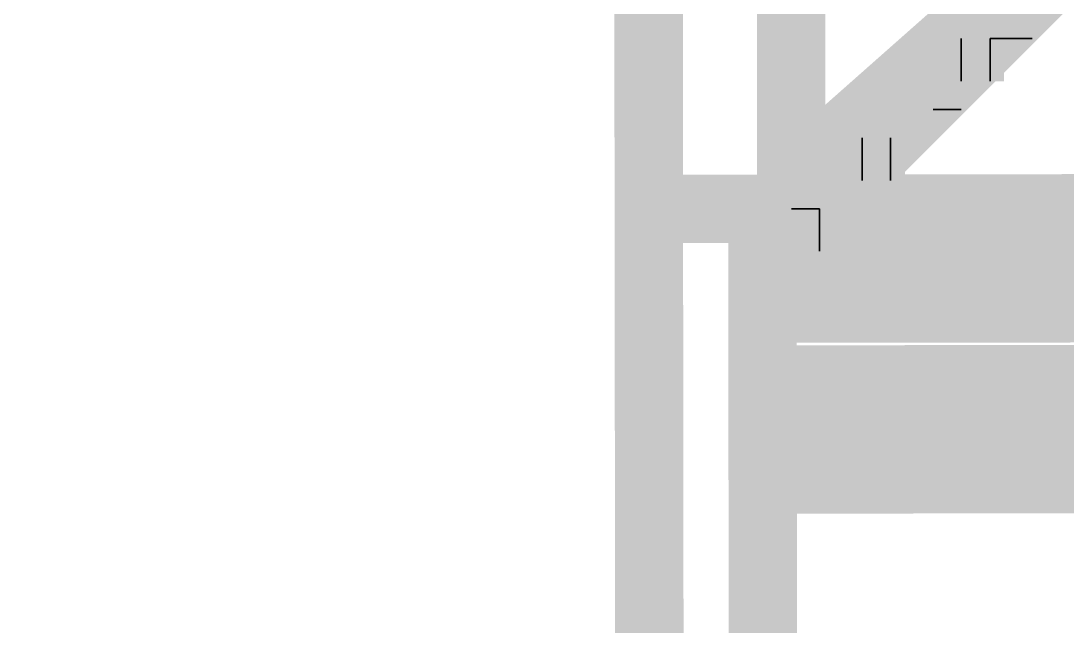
# Model space of a CAD drawing. Header units: feet. Extents: x -99009 to 3252343, y -11094690 to 9035152.
# Drawn here: x 2489858.3 to 2489959.6, y -1976531.2 to -1976472.6 of the extents above; entities that cross this region are included whole.
import ezdxf

# ---------------------------------------------------------------- set-up
doc = ezdxf.new("R2010")
doc.units = ezdxf.units.FT
doc.layers.add('1', color=1, linetype='Continuous')

# ---------------------------------------------------------------- blocks, each defined once
blk = doc.blocks.new('GRINDING MASTER')
at = {"linetype": 'ByBlock', "lineweight": -2, "transparency": 33554684}
for points in [[(1541935.46, -40235.1), (1541935.46, -40232.29), (1541939.6, -40232.29), (1541939.6, -40235.1), (1541935.46, -40235.1)], [(1541925.87, -40244.69), (1541925.87, -40241.96), (1541930, -40241.96), (1541930, -40244.69), (1541925.87, -40244.69)]]:
    blk.add_hatch(color=256, dxfattribs=at).paths.add_polyline_path(points)
at = {"linetype": 'ByBlock', "lineweight": -2, "transparency": 33554684, "const_width": 6.63}
for points in [[(1541905.2, -40296.95), (1541905.2, -39997.04)], [(1541919, -40053.43), (1541919, -40247.42), (1542114.32, -40251.55)], [(1541919, -40056.24), (1541942.33, -40075.51), (1541942.33, -40224.1), (1541919, -40244.69)], [(1541991.86, -40224.1), (1541942.33, -40178.62), (1541987.8, -40224.1)], [(1541942.33, -40214.43), (1541954.73, -40224.1), (1541942.33, -40211.7)], [(1541921.73, -40247.42), (1541945.13, -40224.1), (1542093.72, -40224.1), (1542114.32, -40247.42)], [(1541919, -40247.42), (1541905.2, -40247.42)], [(1541916.2, -40247.42), (1541916.2, -40350.61)], [(1542114.32, -40247.42), (1541919, -40247.42)], [(1542057.92, -40251.55), (1541916.2, -40251.55)], [(1542057.92, -40257.09), (1541916.2, -40257.09)], [(1542057.92, -40263.96), (1541916.2, -40263.96)], [(1541916.2, -40268.09), (1541975.4, -40268.09), (1542053.79, -40268.09), (1542057.92, -40273.63), (1541975.4, -40273.63), (1541916.2, -40273.63)], [(1542057.92, -40268.09), (1541916.2, -40268.09)], [(1542057.92, -40273.63), (1541916.2, -40273.63)]]:
    blk.add_lwpolyline(points, dxfattribs=at)
at = {"linetype": 'ByBlock', "lineweight": -2, "transparency": 33554684}
for points in [[(1541935.46, -40230.96), (1541935.46, -40235.1)], [(1541935.46, -40235.1), (1541935.46, -40230.96)], [(1541938.27, -40230.96), (1541938.27, -40235.1)], [(1541938.27, -40235.1), (1541938.27, -40230.96)], [(1541938.27, -40230.96), (1541942.33, -40230.96)], [(1541942.33, -40230.96), (1541938.27, -40230.96)], [(1541942.33, -40230.96), (1541938.27, -40230.96)], [(1541938.27, -40230.96), (1541942.33, -40230.96)], [(1541932.73, -40237.83), (1541932.73, -40237.83)], [(1541932.73, -40237.83), (1541932.73, -40237.83)], [(1541932.73, -40237.83), (1541932.73, -40237.83)], [(1541932.73, -40237.83), (1541932.73, -40237.83)], [(1541932.73, -40237.83), (1541935.46, -40237.83)], [(1541935.46, -40237.83), (1541932.73, -40237.83)], [(1541935.46, -40237.83), (1541932.73, -40237.83)], [(1541932.73, -40237.83), (1541935.46, -40237.83)], [(1541932.73, -40237.83), (1541935.46, -40237.83)], [(1541935.46, -40237.83), (1541932.73, -40237.83)], [(1541935.46, -40237.83), (1541932.73, -40237.83)], [(1541932.73, -40237.83), (1541935.46, -40237.83)], [(1541925.87, -40240.56), (1541925.87, -40244.69)], [(1541925.87, -40244.69), (1541925.87, -40240.56)], [(1541928.6, -40240.56), (1541928.6, -40244.69)], [(1541928.6, -40244.69), (1541928.6, -40240.56)], [(1541928.6, -40240.56), (1541928.6, -40240.56)], [(1541928.6, -40240.56), (1541928.6, -40240.56)], [(1541928.6, -40240.56), (1541928.6, -40240.56)], [(1541928.6, -40240.56), (1541928.6, -40240.56)], [(1541928.6, -40240.56), (1541928.6, -40240.56)], [(1541928.6, -40240.56), (1541928.6, -40240.56)], [(1541928.6, -40240.56), (1541928.6, -40240.56)], [(1541928.6, -40240.56), (1541928.6, -40240.56)], [(1541919, -40247.42), (1541921.73, -40247.42)], [(1541921.73, -40247.42), (1541919, -40247.42)], [(1541921.73, -40247.42), (1541919, -40247.42)], [(1541919, -40247.42), (1541921.73, -40247.42)], [(1541919, -40247.42), (1541921.73, -40247.42)], [(1541921.73, -40247.42), (1541919, -40247.42)], [(1541921.73, -40247.42), (1541919, -40247.42)], [(1541919, -40247.42), (1541921.73, -40247.42)], [(1541919, -40247.42), (1541921.73, -40247.42)], [(1541921.73, -40247.42), (1541919, -40247.42)], [(1541921.73, -40247.42), (1541919, -40247.42)], [(1541919, -40247.42), (1541921.73, -40247.42)], [(1541919, -40247.42), (1541921.73, -40247.42)], [(1541921.73, -40247.42), (1541919, -40247.42)], [(1541921.73, -40247.42), (1541919, -40247.42)], [(1541919, -40247.42), (1541921.73, -40247.42)], [(1541921.73, -40247.42), (1541921.73, -40247.42)], [(1541921.73, -40247.42), (1541921.73, -40247.42)], [(1541921.73, -40247.42), (1541921.73, -40247.42)], [(1541921.73, -40247.42), (1541921.73, -40247.42)], [(1541921.73, -40247.42), (1541921.73, -40247.42)], [(1541921.73, -40247.42), (1541921.73, -40247.42)], [(1541921.73, -40247.42), (1541921.73, -40247.42)], [(1541921.73, -40247.42), (1541921.73, -40247.42)], [(1541921.73, -40247.42), (1541921.73, -40247.42)], [(1541921.73, -40247.42), (1541921.73, -40247.42)], [(1541921.73, -40247.42), (1541921.73, -40247.42)], [(1541921.73, -40247.42), (1541921.73, -40247.42)], [(1541921.73, -40247.42), (1541921.73, -40247.42)], [(1541921.73, -40247.42), (1541921.73, -40247.42)], [(1541921.73, -40247.42), (1541921.73, -40247.42)], [(1541921.73, -40247.42), (1541921.73, -40247.42)], [(1541921.73, -40247.42), (1541921.73, -40251.55)], [(1541921.73, -40251.55), (1541921.73, -40247.42)], [(1541921.73, -40251.55), (1541921.73, -40247.42)], [(1541921.73, -40247.42), (1541921.73, -40251.55)]]:
    blk.add_lwpolyline(points, dxfattribs=at)

msp = doc.modelspace()

# ---------------------------------------------------------------- linework, layer by layer
at = {"layer": '1'}
msp.add_arc((2520410.24778, -1978395.99612), 100000, 84.1346387202, 194.3871675539, dxfattribs=at)

# ---------------------------------------------------------------- block references
at = {"transparency": 33554684, "rotation": 0.06505171407317947}
msp.add_blockref('GRINDING MASTER', (947969.19485, -1937994.01305), dxfattribs=at)

doc.saveas('drawing.dxf')
